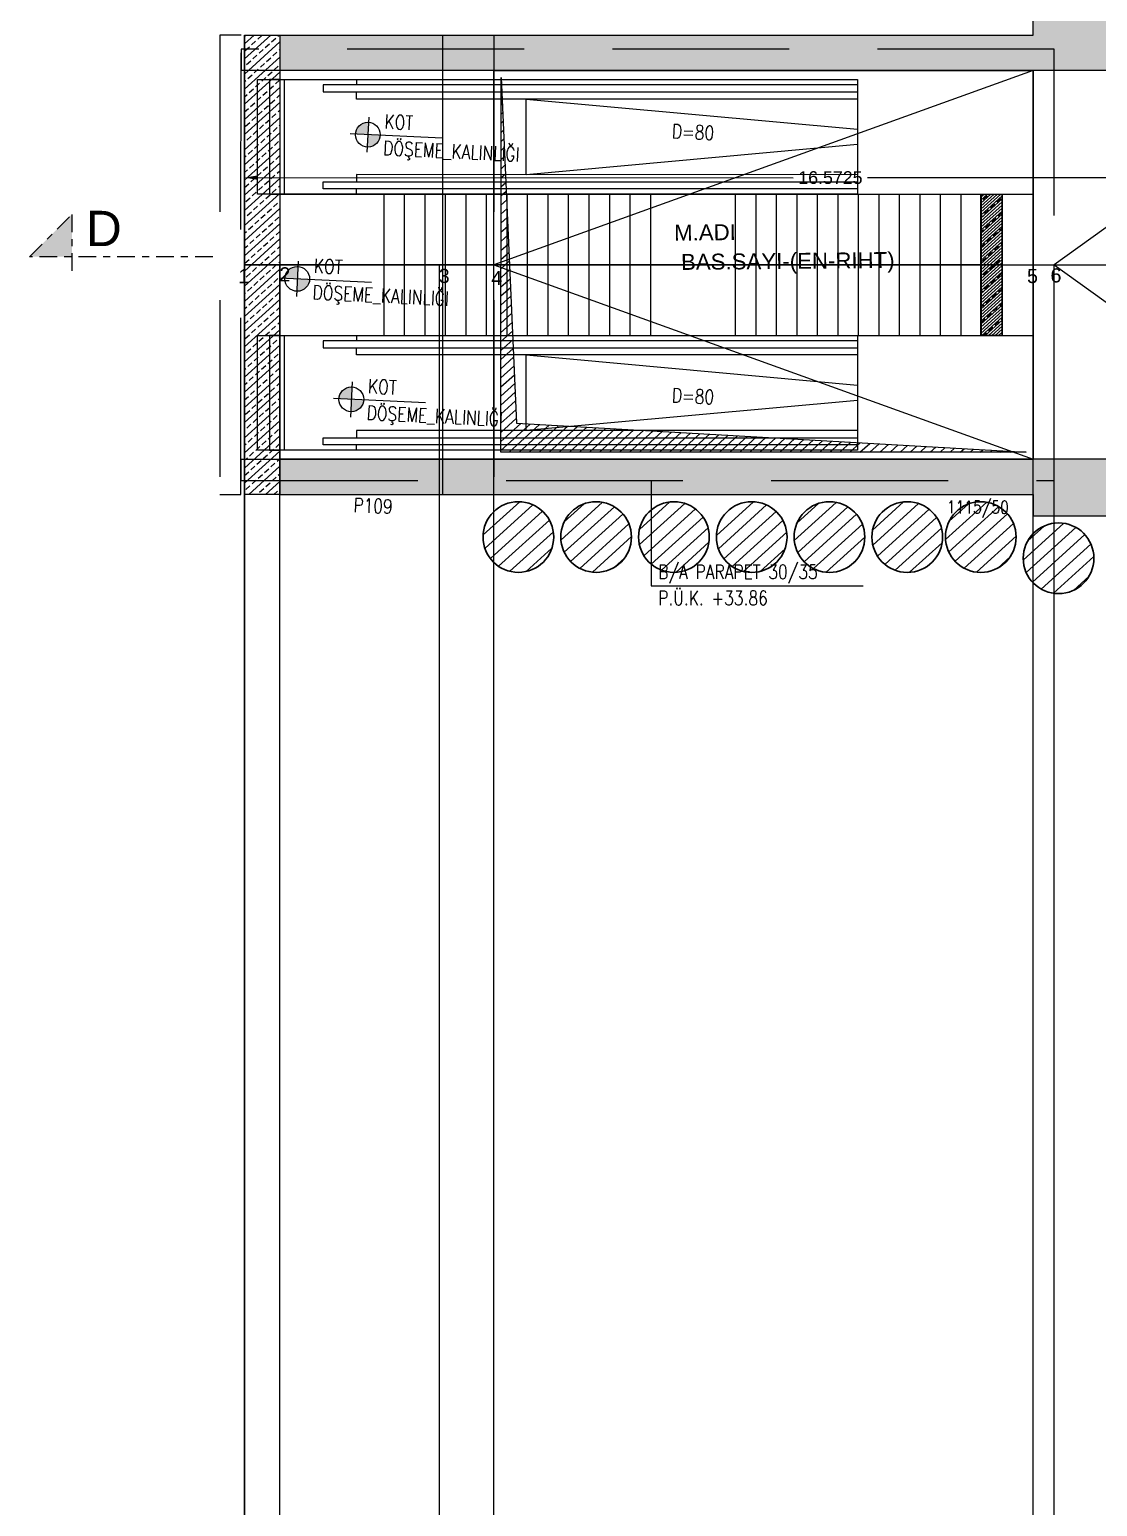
# Model space of a CAD drawing. Header units: millimetres. Extents: x 400392 to 401186, y 4543812 to 4544115.
# Drawn here: x 400717.91 to 400733.02, y 4543838.67 to 4543859.56 of the extents above; entities that cross this region are included whole.
import ezdxf
from ezdxf.enums import TextEntityAlignment as Align

# ---------------------------------------------------------------- set-up
doc = ezdxf.new("R2010")
doc.units = ezdxf.units.MM
doc.linetypes.add('CENTER', pattern=[2, 1.25, -0.25, 0.25, -0.25])
doc.linetypes.add('HIDDEN', pattern=[0.375, 0.25, -0.125])
for name, color, linetype in [('boşluk prota', 2, 'Continuous'), ('boşluk taraması prota', 252, 'Continuous'), ('kesit tarama prota', 252, 'Continuous'), ('kiriş prota', 6, 'Continuous'), ('kolon tarama prota', 252, 'Continuous'), ('lperde prota', 4, 'Continuous'), ('merdiven prota', 2, 'Continuous'), ('not prota', 2, 'Continuous'), ('perde prota', 1, 'Continuous'), ('skesit prota', 7, 'Continuous'), ('st-s_level (kot)', 6, 'Continuous'), ('st-s_levelmark (kot işareti)', 4, 'Continuous'), ('st_s_ölçü', 4, 'Continuous'), ('tkesit prota', 7, 'Continuous'), ('tnot prota', 4, 'Continuous'), ('tperde prota', 6, 'Continuous'), ('ölçü prota', 4, 'Continuous')]:
    doc.layers.add(name, color=color, linetype=linetype)
doc.layers.add('PRT-Geo-Pile_100', color=101, linetype='Continuous', lineweight=30)
doc.layers.add('PRT-Geo-Pile_No.', color=151, linetype='Continuous', lineweight=25)
doc.styles.add('Arial', font='Arial.ttf')
doc.styles.add('OLCU', font='romanstw.shx')
doc.styles.add('prt-kd-kot', font='Arial.ttf')
doc.styles.add('PRT-MI-a_Arial', font='Arial.ttf', dxfattribs={"height": 30})
doc.styles.get("Standard").update_dxf_attribs({"font": 'Arial.ttf'})
doc.styles.add('tkolon', font='romanstw.shx')
doc.styles.add('TNOT', font='romanstw.shx', dxfattribs={"width": 0.8, "height": 250})
pattern_1 = [(42.2243, (399160.65001, 4543778.3486), (-0.106685511, 0.117557493), [])]

# ---------------------------------------------------------------- blocks, each defined once
blk = doc.blocks.new('*U95')
at = {"layer": 'PRT-Geo-Pile_100'}
blk.add_circle((0, 0), 0.5, dxfattribs=at)
at = {"layer": 'PRT-Geo-Pile_No.', "style": 'prt-kd-kot'}
blk.add_attdef('Kazık_No:', text='', height=0.25, rotation=90, dxfattribs=at).set_placement((-0.219, -0.769), align=Align.MIDDLE_LEFT)

msp = doc.modelspace()

# ---------------------------------------------------------------- hatches: boundary and pattern name
at = {"layer": 'kesit tarama prota'}
h = msp.add_hatch(color=256, dxfattribs=at)
h.dxf.hatch_style = 1
h.paths.add_polyline_path([(400718.51321, 4543856.95035), (400717.91319, 4543856.35037), (400718.51319, 4543856.35035)])
at = {"layer": 'kolon tarama prota'}
h = msp.add_hatch(color=256, dxfattribs=at)
h.dxf.hatch_style = 1
h.paths.add_polyline_path([(400741.33419, 4543859.78487), (400732.10691, 4543859.78561), (400732.1054, 4543859.48586), (400721.45385, 4543859.48674), (400721.45383, 4543858.98645), (400741.28572, 4543858.98488)])
h = msp.add_hatch(color=256, dxfattribs=at)
h.dxf.hatch_style = 1
h.paths.add_polyline_path([(400741.01898, 4543853.48509), (400721.45363, 4543853.48585), (400721.45361, 4543852.98585), (400732.10667, 4543852.98544), (400732.10665, 4543852.68544), (400740.98019, 4543852.6851)])
at = {"layer": 'kolon tarama prota', "transparency": 33554687}
h = msp.add_hatch(dxfattribs=at)
h.set_pattern_fill('ANSI31', color=256, scale=0.05, angle=-2.7757)
h.set_pattern_definition(pattern_1)
edge = h.paths.add_edge_path()
edge.add_arc((400724.82652, 4543852.38572), 0.5, -2.7757, 357.2243)
h = msp.add_hatch(dxfattribs=at)
h.set_pattern_fill('ANSI31', color=256, scale=0.05, angle=-2.7757)
h.set_pattern_definition(pattern_1)
edge = h.paths.add_edge_path()
edge.add_arc((400725.92652, 4543852.38567), 0.5, -2.7757, 357.2243)
h = msp.add_hatch(dxfattribs=at)
h.set_pattern_fill('ANSI31', color=256, scale=0.05, angle=-2.7757)
h.set_pattern_definition(pattern_1)
edge = h.paths.add_edge_path()
edge.add_arc((400727.02652, 4543852.38563), 0.5, -2.7757, 357.2243)
h = msp.add_hatch(dxfattribs=at)
h.set_pattern_fill('ANSI31', color=256, scale=0.05, angle=-2.7757)
h.set_pattern_definition(pattern_1)
edge = h.paths.add_edge_path()
edge.add_arc((400728.12652, 4543852.38559), 0.5, -2.7757, 357.2243)
h = msp.add_hatch(dxfattribs=at)
h.set_pattern_fill('ANSI31', color=256, scale=0.05, angle=-2.7757)
h.set_pattern_definition(pattern_1)
edge = h.paths.add_edge_path()
edge.add_arc((400729.22652, 4543852.38555), 0.5, -2.7757, 357.2243)
h = msp.add_hatch(dxfattribs=at)
h.set_pattern_fill('ANSI31', color=256, scale=0.05, angle=-2.7757)
h.set_pattern_definition(pattern_1)
edge = h.paths.add_edge_path()
edge.add_arc((400730.32652, 4543852.3855), 0.5, -2.7757, 357.2243)
h = msp.add_hatch(dxfattribs=at)
h.set_pattern_fill('ANSI31', color=256, scale=0.05, angle=-2.7757)
h.set_pattern_definition(pattern_1)
edge = h.paths.add_edge_path()
edge.add_arc((400731.36658, 4543852.38547), 0.5, -2.7757, 357.2243)
h = msp.add_hatch(dxfattribs=at)
h.set_pattern_fill('ANSI31', color=256, scale=0.05, angle=-2.7757)
h.set_pattern_definition(pattern_1)
edge = h.paths.add_edge_path()
edge.add_arc((400732.46656, 4543852.08542), 0.5, -2.7757, 357.2243)
at = {"layer": 'st-s_levelmark (kot işareti)'}
h = msp.add_hatch(color=256, dxfattribs=at)
h.paths.add_polyline_path([(400722.70632, 4543858.25217, 0.41421356), (400722.52305, 4543858.08585), (400722.69784, 4543858.07738)])
h.paths.add_polyline_path([(400722.87264, 4543858.0689), (400722.69784, 4543858.07738), (400722.68937, 4543857.90258, 0.41421356)])
h = msp.add_hatch(color=256, dxfattribs=at)
h.paths.add_polyline_path([(400721.70749, 4543856.21174, 0.41421356), (400721.52422, 4543856.04542), (400721.69902, 4543856.03694)])
h.paths.add_polyline_path([(400721.87381, 4543856.02847), (400721.69902, 4543856.03694), (400721.69054, 4543855.86215, 0.41421356)])
h = msp.add_hatch(color=256, dxfattribs=at)
h.paths.add_polyline_path([(400722.47243, 4543854.50813, 0.41421356), (400722.28916, 4543854.34181), (400722.46396, 4543854.33333)])
h.paths.add_polyline_path([(400722.63875, 4543854.32486), (400722.46396, 4543854.33333), (400722.45548, 4543854.15854, 0.41421356)])

# ---------------------------------------------------------------- linework, layer by layer
for p, q in [((400720.95385, 4543859.48676), (400720.95385, 4543833.18078)), ((400720.95385, 4543833.18078), (400720.95385, 4543857.86474)), ((400720.95377, 4543857.47961), (400720.95378, 4543857.64941)), ((400721.13377, 4543857.46941), (400728.71428, 4543857.46913)), ((400737.34631, 4543857.46882), (400729.7658, 4543857.4691)), ((400731.66793, 4543856.23632), (400720.95373, 4543856.23631)), ((400720.95373, 4543856.23631), (400741.15803, 4543856.23631)), ((400720.95385, 4543856.23631), (400741.15803, 4543856.23631)), ((400721.45385, 4543833.83078), (400721.45385, 4543856.23631)), ((400723.71133, 4543833.18078), (400723.71133, 4543856.23631)), ((400724.48102, 4543833.83078), (400724.48102, 4543856.23631)), ((400732.10659, 4543834.35657), (400732.10659, 4543856.23631)), ((400732.40659, 4543835.10801), (400732.40659, 4543856.23631))]:
    msp.add_line(p, q)
at = {"color": 253}
for points in [[(400729.62285, 4543858.85604), (400729.62272, 4543857.23604)], [(400729.62256, 4543855.23608), (400729.62243, 4543853.61608)]]:
    msp.add_lwpolyline(points, dxfattribs=at)
msp.add_solid([(400721.13377, 4543857.49941), (400721.13377, 4543857.43941), (400720.95377, 4543857.46941)])
at = {"layer": 'boşluk prota', "ltscale": 0.05}
for p, q in [((400724.58063, 4543853.58573), (400724.58105, 4543858.88633)), ((400724.58105, 4543858.88633), (400724.80074, 4543853.99408)), ((400724.80074, 4543853.99408), (400732.00636, 4543853.58544)), ((400732.00636, 4543853.58544), (400724.58063, 4543853.58573))]:
    msp.add_line(p, q, dxfattribs=at)
at = {"layer": 'boşluk taraması prota', "linetype": 'Continuous', "ltscale": 2}
for p, q in [((400724.58104, 4543858.75414), (400724.58675, 4543858.75932)), ((400724.58105, 4543858.88277), (400724.5812, 4543858.88291)), ((400724.58102, 4543858.49686), (400724.59785, 4543858.51214)), ((400724.58103, 4543858.6255), (400724.5923, 4543858.63573)), ((400724.58101, 4543858.36823), (400724.6034, 4543858.38855)), ((400724.58099, 4543858.11096), (400724.6145, 4543858.14137)), ((400724.581, 4543858.23959), (400724.60895, 4543858.26496)), ((400724.58097, 4543857.85369), (400724.6256, 4543857.8942)), ((400724.58098, 4543857.98232), (400724.62005, 4543858.01779)), ((400724.58096, 4543857.72505), (400724.63115, 4543857.77061)), ((400724.58094, 4543857.46778), (400724.64225, 4543857.52343)), ((400724.58095, 4543857.59642), (400724.6367, 4543857.64702)), ((400724.58092, 4543857.21051), (400724.65335, 4543857.27625)), ((400724.58093, 4543857.33915), (400724.6478, 4543857.39984)), ((400724.5809, 4543856.95324), (400724.66445, 4543857.02907)), ((400724.58091, 4543857.08188), (400724.6589, 4543857.15266)), ((400724.58089, 4543856.82461), (400724.67, 4543856.90548)), ((400724.58086, 4543856.56734), (400724.6811, 4543856.6583)), ((400724.58087, 4543856.69597), (400724.67555, 4543856.78189)), ((400724.58084, 4543856.31007), (400724.6922, 4543856.41113)), ((400724.58085, 4543856.4387), (400724.68665, 4543856.53471)), ((400724.58083, 4543856.18143), (400724.69775, 4543856.28754)), ((400724.58081, 4543855.92416), (400724.70885, 4543856.04036)), ((400724.58082, 4543856.0528), (400724.7033, 4543856.16395)), ((400724.58079, 4543855.66689), (400724.71995, 4543855.79318)), ((400724.5808, 4543855.79553), (400724.7144, 4543855.91677)), ((400724.58078, 4543855.53826), (400724.7255, 4543855.66959)), ((400724.58076, 4543855.28099), (400724.7366, 4543855.42241)), ((400724.58077, 4543855.40962), (400724.73105, 4543855.546)), ((400724.58074, 4543855.02372), (400724.7477, 4543855.17523)), ((400724.58075, 4543855.15235), (400724.74215, 4543855.29882)), ((400724.58073, 4543854.89508), (400724.75325, 4543855.05164)), ((400724.58071, 4543854.63781), (400724.76435, 4543854.80447)), ((400724.58072, 4543854.76644), (400724.7588, 4543854.92805)), ((400724.58069, 4543854.38054), (400724.77545, 4543854.55729)), ((400724.5807, 4543854.50917), (400724.7699, 4543854.68088)), ((400724.58067, 4543854.12327), (400724.78655, 4543854.31011)), ((400724.58068, 4543854.2519), (400724.781, 4543854.4337)), ((400724.58066, 4543853.99463), (400724.7921, 4543854.18652)), ((400724.58063, 4543853.60873), (400724.99322, 4543853.98317)), ((400724.58064, 4543853.73736), (400724.85983, 4543853.99073)), ((400724.58065, 4543853.866), (400724.79765, 4543854.06293)), ((400724.69701, 4543853.58572), (400725.12662, 4543853.9756)), ((400724.83874, 4543853.58572), (400725.26002, 4543853.96804)), ((400724.98047, 4543853.58571), (400725.39342, 4543853.96047)), ((400725.12219, 4543853.5857), (400725.52682, 4543853.95291)), ((400725.26392, 4543853.5857), (400725.66021, 4543853.94534)), ((400725.40565, 4543853.58569), (400725.79361, 4543853.93777)), ((400725.54738, 4543853.58569), (400725.92701, 4543853.93021)), ((400725.68911, 4543853.58568), (400726.06041, 4543853.92264)), ((400725.83083, 4543853.58568), (400726.1938, 4543853.91508)), ((400725.97256, 4543853.58567), (400726.3272, 4543853.90751)), ((400726.11429, 4543853.58567), (400726.4606, 4543853.89995)), ((400726.25602, 4543853.58566), (400726.594, 4543853.89238)), ((400726.39774, 4543853.58566), (400726.72739, 4543853.88482)), ((400726.53947, 4543853.58565), (400726.86079, 4543853.87725)), ((400726.6812, 4543853.58564), (400726.99419, 4543853.86969)), ((400726.82293, 4543853.58564), (400727.12759, 4543853.86212)), ((400726.96466, 4543853.58563), (400727.26098, 4543853.85456)), ((400727.10638, 4543853.58563), (400727.39438, 4543853.84699)), ((400727.24811, 4543853.58562), (400727.52778, 4543853.83943)), ((400727.38984, 4543853.58562), (400727.66118, 4543853.83186)), ((400727.53157, 4543853.58561), (400727.79458, 4543853.8243)), ((400727.67329, 4543853.58561), (400727.92797, 4543853.81673)), ((400727.81502, 4543853.5856), (400728.06137, 4543853.80917)), ((400727.95675, 4543853.5856), (400728.19477, 4543853.8016)), ((400728.09848, 4543853.58559), (400728.32817, 4543853.79404)), ((400728.24021, 4543853.58558), (400728.46156, 4543853.78647)), ((400728.38193, 4543853.58558), (400728.59496, 4543853.77891)), ((400728.52366, 4543853.58557), (400728.72836, 4543853.77134)), ((400728.66539, 4543853.58557), (400728.86176, 4543853.76378)), ((400728.80712, 4543853.58556), (400728.99515, 4543853.75621)), ((400728.94884, 4543853.58556), (400729.12855, 4543853.74865)), ((400729.09057, 4543853.58555), (400729.26195, 4543853.74108)), ((400729.2323, 4543853.58555), (400729.39535, 4543853.73351)), ((400729.37403, 4543853.58554), (400729.52874, 4543853.72595)), ((400729.51575, 4543853.58554), (400729.66214, 4543853.71838)), ((400729.65748, 4543853.58553), (400729.79554, 4543853.71082)), ((400729.79921, 4543853.58553), (400729.92894, 4543853.70325)), ((400729.94094, 4543853.58552), (400730.06233, 4543853.69569)), ((400730.08267, 4543853.58551), (400730.19573, 4543853.68812)), ((400730.22439, 4543853.58551), (400730.32913, 4543853.68056)), ((400730.36612, 4543853.5855), (400730.46253, 4543853.67299)), ((400730.50785, 4543853.5855), (400730.59593, 4543853.66543)), ((400730.64958, 4543853.58549), (400730.72932, 4543853.65786)), ((400730.7913, 4543853.58549), (400730.86272, 4543853.6503)), ((400730.93303, 4543853.58548), (400730.99612, 4543853.64273)), ((400731.07476, 4543853.58548), (400731.12952, 4543853.63517)), ((400731.21649, 4543853.58547), (400731.26291, 4543853.6276)), ((400731.35822, 4543853.58547), (400731.39631, 4543853.62004)), ((400731.49994, 4543853.58546), (400731.52971, 4543853.61247)), ((400731.64167, 4543853.58545), (400731.66311, 4543853.60491)), ((400731.7834, 4543853.58545), (400731.7965, 4543853.59734)), ((400731.92513, 4543853.58544), (400731.9299, 4543853.58978))]:
    msp.add_line(p, q, dxfattribs=at)
at = {"layer": 'kesit tarama prota', "color": 253, "linetype": 'Continuous'}
for p, q in [((400720.95383, 4543859.14966), (400721.32527, 4543859.48674)), ((400720.95383, 4543858.93527), (400721.45385, 4543859.38905)), ((400720.95384, 4543859.36404), (400721.08906, 4543859.48675)), ((400720.95385, 4543859.47123), (400720.97095, 4543859.48676)), ((400721.05242, 4543859.34632), (400721.1112, 4543859.39966)), ((400721.14059, 4543859.42633), (400721.19937, 4543859.47968)), ((400721.24728, 4543859.30878), (400721.30606, 4543859.36212)), ((400721.33545, 4543859.38879), (400721.39423, 4543859.44213)), ((400721.42361, 4543859.4688), (400721.44337, 4543859.48674)), ((400720.95382, 4543858.72089), (400721.45384, 4543859.17467)), ((400720.96426, 4543859.26631), (400721.02304, 4543859.31965)), ((400720.98277, 4543859.06873), (400721.04155, 4543859.12208)), ((400721.07094, 4543859.14875), (400721.12972, 4543859.20209)), ((400721.15911, 4543859.22876), (400721.21789, 4543859.2821)), ((400721.2658, 4543859.1112), (400721.32457, 4543859.16455)), ((400721.35396, 4543859.19122), (400721.41274, 4543859.24456)), ((400721.44213, 4543859.27123), (400721.45384, 4543859.28186)), ((400720.95381, 4543858.50651), (400721.45383, 4543858.96028)), ((400721.00129, 4543858.87116), (400721.06007, 4543858.9245)), ((400721.08946, 4543858.95118), (400721.14824, 4543859.00452)), ((400721.17763, 4543859.03119), (400721.23641, 4543859.08453)), ((400721.28431, 4543858.91363), (400721.34309, 4543858.96698)), ((400721.37248, 4543858.99365), (400721.43126, 4543859.04699)), ((400720.9538, 4543858.29212), (400721.45382, 4543858.7459)), ((400720.95382, 4543858.82808), (400720.9719, 4543858.84449)), ((400721.01981, 4543858.67359), (400721.07859, 4543858.72693)), ((400721.10798, 4543858.7536), (400721.16676, 4543858.80695)), ((400721.19615, 4543858.83362), (400721.25492, 4543858.88696)), ((400721.30283, 4543858.71606), (400721.36161, 4543858.7694)), ((400721.391, 4543858.79608), (400721.44978, 4543858.84942)), ((400720.9538, 4543858.07774), (400721.45381, 4543858.53152)), ((400720.95381, 4543858.6137), (400720.99042, 4543858.64692)), ((400721.03833, 4543858.47602), (400721.09711, 4543858.52936)), ((400721.12649, 4543858.55603), (400721.18527, 4543858.60938)), ((400721.21466, 4543858.63605), (400721.27344, 4543858.68939)), ((400721.23318, 4543858.43848), (400721.29196, 4543858.49182)), ((400721.32135, 4543858.51849), (400721.38013, 4543858.57183)), ((400721.40952, 4543858.5985), (400721.45382, 4543858.63871)), ((400720.95379, 4543857.86336), (400721.45381, 4543858.31713)), ((400720.95381, 4543858.39932), (400721.00894, 4543858.44935)), ((400721.05684, 4543858.27845), (400721.11562, 4543858.33179)), ((400721.14501, 4543858.35846), (400721.20379, 4543858.4118)), ((400721.2517, 4543858.2409), (400721.31048, 4543858.29425)), ((400721.33987, 4543858.32092), (400721.39864, 4543858.37426)), ((400721.42803, 4543858.40093), (400721.45381, 4543858.42433)), ((400720.95378, 4543857.64897), (400721.4538, 4543858.10275)), ((400720.96868, 4543858.19843), (400721.02745, 4543858.25178)), ((400721.07536, 4543858.08088), (400721.13414, 4543858.13422)), ((400721.16353, 4543858.16089), (400721.22231, 4543858.21423)), ((400721.27021, 4543858.04333), (400721.32899, 4543858.09667)), ((400721.35838, 4543858.12335), (400721.41716, 4543858.17669)), ((400721.44655, 4543858.20336), (400721.4538, 4543858.20994)), ((400720.95377, 4543857.43459), (400721.45379, 4543857.88837)), ((400720.95379, 4543857.97055), (400720.9578, 4543857.97419)), ((400720.98719, 4543858.00086), (400721.04597, 4543858.0542)), ((400721.09388, 4543857.8833), (400721.15266, 4543857.93665)), ((400721.18205, 4543857.96332), (400721.24083, 4543858.01666)), ((400721.28873, 4543857.84576), (400721.34751, 4543857.8991)), ((400721.3769, 4543857.92577), (400721.43568, 4543857.97912)), ((400720.95376, 4543857.22021), (400721.45378, 4543857.67398)), ((400720.95378, 4543857.75617), (400720.97632, 4543857.77662)), ((400721.00571, 4543857.80329), (400721.06449, 4543857.85663)), ((400721.02423, 4543857.60572), (400721.08301, 4543857.65906)), ((400721.1124, 4543857.68573), (400721.17117, 4543857.73907)), ((400721.20056, 4543857.76575), (400721.25934, 4543857.81909)), ((400721.30725, 4543857.64819), (400721.36603, 4543857.70153)), ((400721.39542, 4543857.7282), (400721.45379, 4543857.78117)), ((400720.95376, 4543857.00582), (400721.45378, 4543857.4596)), ((400720.95378, 4543857.54178), (400720.99484, 4543857.57905)), ((400721.04275, 4543857.40815), (400721.10152, 4543857.46149)), ((400721.13091, 4543857.48816), (400721.18969, 4543857.5415)), ((400721.21908, 4543857.56817), (400721.27786, 4543857.62152)), ((400721.32577, 4543857.45062), (400721.38455, 4543857.50396)), ((400721.41393, 4543857.53063), (400721.45378, 4543857.56679)), ((400720.95375, 4543856.79144), (400721.45377, 4543857.24522)), ((400720.95458, 4543857.32813), (400721.01336, 4543857.38148)), ((400721.06126, 4543857.21057), (400721.12004, 4543857.26392)), ((400721.14943, 4543857.29059), (400721.20821, 4543857.34393)), ((400721.2376, 4543857.3706), (400721.29638, 4543857.42395)), ((400721.34428, 4543857.25305), (400721.40306, 4543857.30639)), ((400721.43245, 4543857.33306), (400721.45377, 4543857.35241)), ((400731.36796, 4543857.02434), (400731.60153, 4543857.2363)), ((400720.95374, 4543856.57706), (400721.45376, 4543857.03083)), ((400720.97309, 4543857.13056), (400721.03187, 4543857.1839)), ((400721.07978, 4543857.013), (400721.13856, 4543857.06635)), ((400721.16795, 4543857.09302), (400721.22673, 4543857.14636)), ((400721.25612, 4543857.17303), (400721.31489, 4543857.22637)), ((400721.27463, 4543856.97546), (400721.33341, 4543857.0288)), ((400721.3628, 4543857.05547), (400721.42158, 4543857.10882)), ((400721.45097, 4543857.13549), (400721.45376, 4543857.13802)), ((400731.36796, 4543856.80995), (400731.66797, 4543857.08222)), ((400731.36797, 4543857.13153), (400731.3688, 4543857.13228)), ((400731.39818, 4543857.15895), (400731.45696, 4543857.21229)), ((400731.50487, 4543857.04139), (400731.56365, 4543857.09473)), ((400731.59304, 4543857.12141), (400731.65182, 4543857.17475)), ((400720.95373, 4543856.36267), (400721.45375, 4543856.81645)), ((400720.95375, 4543856.89863), (400720.96222, 4543856.90632)), ((400720.99161, 4543856.93299), (400721.05039, 4543856.98633)), ((400721.0983, 4543856.81543), (400721.15708, 4543856.86877)), ((400721.18647, 4543856.89545), (400721.24524, 4543856.94879)), ((400721.29315, 4543856.77789), (400721.35193, 4543856.83123)), ((400721.38132, 4543856.8579), (400721.4401, 4543856.91125)), ((400731.36795, 4543856.59557), (400731.66796, 4543856.86783)), ((400731.36796, 4543856.91714), (400731.38731, 4543856.93471)), ((400731.4167, 4543856.96138), (400731.47548, 4543857.01472)), ((400731.43522, 4543856.76381), (400731.494, 4543856.81715)), ((400731.52339, 4543856.84382), (400731.58217, 4543856.89716)), ((400731.61156, 4543856.92383), (400731.66796, 4543856.97502)), ((400720.95374, 4543856.68425), (400720.98074, 4543856.70875)), ((400721.01013, 4543856.73542), (400721.06891, 4543856.78876)), ((400721.11681, 4543856.61786), (400721.17559, 4543856.6712)), ((400721.20498, 4543856.69787), (400721.26376, 4543856.75122)), ((400721.31167, 4543856.58032), (400721.37045, 4543856.63366)), ((400721.39984, 4543856.66033), (400721.45375, 4543856.70926)), ((400731.36794, 4543856.38118), (400731.66795, 4543856.65345)), ((400731.36795, 4543856.70276), (400731.40583, 4543856.73714)), ((400731.45374, 4543856.56623), (400731.51252, 4543856.61958)), ((400731.5419, 4543856.64625), (400731.60068, 4543856.69959)), ((400731.63007, 4543856.72626), (400731.66795, 4543856.76064)), ((400720.95373, 4543856.14829), (400721.45374, 4543856.60206)), ((400720.95374, 4543856.46986), (400720.99926, 4543856.51117)), ((400721.02865, 4543856.53785), (400721.08743, 4543856.59119)), ((400721.13533, 4543856.42029), (400721.19411, 4543856.47363)), ((400721.2235, 4543856.5003), (400721.28228, 4543856.55365)), ((400721.33019, 4543856.38274), (400721.38896, 4543856.43609)), ((400721.41835, 4543856.46276), (400721.45374, 4543856.49487)), ((400731.36793, 4543856.1668), (400731.66794, 4543856.43906)), ((400731.36794, 4543856.48838), (400731.42435, 4543856.53956)), ((400731.47225, 4543856.36866), (400731.53103, 4543856.42201)), ((400731.56042, 4543856.44868), (400731.6192, 4543856.50202)), ((400731.64859, 4543856.52869), (400731.66795, 4543856.54626)), ((400720.95372, 4543855.93391), (400721.45374, 4543856.38768)), ((400720.959, 4543856.26026), (400721.01777, 4543856.3136)), ((400721.04716, 4543856.34027), (400721.10594, 4543856.39362)), ((400721.06568, 4543856.1427), (400721.12446, 4543856.19605)), ((400721.15385, 4543856.22272), (400721.21263, 4543856.27606)), ((400721.24202, 4543856.30273), (400721.3008, 4543856.35607)), ((400721.3487, 4543856.18517), (400721.40748, 4543856.23852)), ((400721.43687, 4543856.26519), (400721.45373, 4543856.28049)), ((400731.36792, 4543855.95242), (400731.66793, 4543856.22468)), ((400731.38409, 4543856.28865), (400731.44286, 4543856.34199)), ((400731.49077, 4543856.17109), (400731.54955, 4543856.22443)), ((400731.57894, 4543856.25111), (400731.63772, 4543856.30445)), ((400731.66711, 4543856.33112), (400731.66794, 4543856.33187)), ((400720.95371, 4543855.71952), (400721.45373, 4543856.1733)), ((400720.97751, 4543856.06269), (400721.03629, 4543856.11603)), ((400721.0842, 4543855.94513), (400721.14298, 4543855.99847)), ((400721.17237, 4543856.02515), (400721.23115, 4543856.07849)), ((400721.26053, 4543856.10516), (400721.31931, 4543856.1585)), ((400721.36722, 4543855.9876), (400721.426, 4543856.04094)), ((400731.36791, 4543855.73803), (400731.66793, 4543856.0103)), ((400731.36793, 4543856.05961), (400731.37321, 4543856.06441)), ((400731.4026, 4543856.09108), (400731.46138, 4543856.14442)), ((400731.50929, 4543855.97352), (400731.56807, 4543856.02686)), ((400731.59746, 4543856.05353), (400731.65624, 4543856.10688)), ((400720.9537, 4543855.50514), (400721.45372, 4543855.95891)), ((400720.95371, 4543855.82671), (400720.96664, 4543855.83845)), ((400720.99603, 4543855.86512), (400721.05481, 4543855.91846)), ((400721.10272, 4543855.74756), (400721.16149, 4543855.8009)), ((400721.19088, 4543855.82757), (400721.24966, 4543855.88092)), ((400721.27905, 4543855.90759), (400721.33783, 4543855.96093)), ((400721.38574, 4543855.79003), (400721.44452, 4543855.84337)), ((400731.36791, 4543855.52365), (400731.66792, 4543855.79591)), ((400731.36792, 4543855.84522), (400731.39173, 4543855.86683)), ((400731.42112, 4543855.89351), (400731.4799, 4543855.94685)), ((400731.52781, 4543855.77595), (400731.58659, 4543855.82929)), ((400731.61597, 4543855.85596), (400731.66792, 4543855.9031)), ((400720.95369, 4543855.29076), (400721.45371, 4543855.74453)), ((400720.95371, 4543855.61233), (400720.98516, 4543855.64087)), ((400721.01455, 4543855.66755), (400721.07333, 4543855.72089)), ((400721.12123, 4543855.54999), (400721.18001, 4543855.60333)), ((400721.2094, 4543855.63), (400721.26818, 4543855.68334)), ((400721.29757, 4543855.71002), (400721.35635, 4543855.76336)), ((400721.31609, 4543855.51244), (400721.37487, 4543855.56579)), ((400721.40426, 4543855.59246), (400721.45371, 4543855.63734)), ((400731.3679, 4543855.30926), (400731.66791, 4543855.58153)), ((400731.36791, 4543855.63084), (400731.41025, 4543855.66926)), ((400731.43964, 4543855.69593), (400731.49842, 4543855.74928)), ((400731.54632, 4543855.57838), (400731.6051, 4543855.63172)), ((400731.63449, 4543855.65839), (400731.66791, 4543855.68872)), ((400720.95369, 4543855.07637), (400721.45371, 4543855.53015)), ((400720.9537, 4543855.39795), (400721.00368, 4543855.4433)), ((400721.03307, 4543855.46997), (400721.09184, 4543855.52332)), ((400721.13975, 4543855.35242), (400721.19853, 4543855.40576)), ((400721.22792, 4543855.43243), (400721.2867, 4543855.48577)), ((400721.3346, 4543855.31487), (400721.39338, 4543855.36822)), ((400721.42277, 4543855.39489), (400721.4537, 4543855.42296)), ((400731.36999, 4543855.41835), (400731.42877, 4543855.47169)), ((400731.45816, 4543855.49836), (400731.51693, 4543855.55171)), ((400731.47667, 4543855.30079), (400731.53545, 4543855.35413)), ((400731.52377, 4543855.23634), (400731.6679, 4543855.36714)), ((400731.56484, 4543855.38081), (400731.62362, 4543855.43415)), ((400731.65301, 4543855.46082), (400731.6679, 4543855.47434)), ((400720.95368, 4543854.86199), (400721.4537, 4543855.31576)), ((400720.96341, 4543855.19239), (400721.02219, 4543855.24573)), ((400721.05158, 4543855.2724), (400721.11036, 4543855.32574)), ((400721.15827, 4543855.15484), (400721.21705, 4543855.20819)), ((400721.24644, 4543855.23486), (400721.30522, 4543855.2882)), ((400721.35312, 4543855.1173), (400721.4119, 4543855.17064)), ((400721.44129, 4543855.19732), (400721.45369, 4543855.20857)), ((400731.40566, 4543855.23635), (400731.44728, 4543855.27412)), ((400731.64187, 4543855.23634), (400731.64214, 4543855.23658)), ((400720.95367, 4543854.6476), (400721.45369, 4543855.10138)), ((400720.98193, 4543854.99482), (400721.04071, 4543855.04816)), ((400721.0701, 4543855.07483), (400721.12888, 4543855.12817)), ((400721.17679, 4543854.95727), (400721.23556, 4543855.01062)), ((400721.26495, 4543855.03729), (400721.32373, 4543855.09063)), ((400721.37164, 4543854.91973), (400721.43042, 4543854.97307)), ((400720.95366, 4543854.43322), (400721.45368, 4543854.887)), ((400720.95368, 4543854.7548), (400720.97106, 4543854.77057)), ((400721.00045, 4543854.79724), (400721.05923, 4543854.85059)), ((400721.08862, 4543854.87726), (400721.1474, 4543854.9306)), ((400721.10713, 4543854.67969), (400721.16591, 4543854.73303)), ((400721.1953, 4543854.7597), (400721.25408, 4543854.81304)), ((400721.28347, 4543854.83972), (400721.34225, 4543854.89306)), ((400721.39016, 4543854.72216), (400721.44894, 4543854.7755)), ((400720.95366, 4543854.21884), (400721.45367, 4543854.67261)), ((400720.95367, 4543854.54041), (400720.98958, 4543854.573)), ((400721.01897, 4543854.59967), (400721.07775, 4543854.65302)), ((400721.12565, 4543854.48212), (400721.18443, 4543854.53546)), ((400721.21382, 4543854.56213), (400721.2726, 4543854.61547)), ((400721.30199, 4543854.64214), (400721.36077, 4543854.69549)), ((400721.40867, 4543854.52459), (400721.45367, 4543854.56542)), ((400720.95365, 4543854.00445), (400721.45367, 4543854.45823)), ((400720.95366, 4543854.32603), (400721.00809, 4543854.37543)), ((400721.03748, 4543854.4021), (400721.09626, 4543854.45544)), ((400721.14417, 4543854.28454), (400721.20295, 4543854.33789)), ((400721.23234, 4543854.36456), (400721.29112, 4543854.4179)), ((400721.32051, 4543854.44457), (400721.37928, 4543854.49791)), ((400721.42719, 4543854.32701), (400721.45366, 4543854.35104)), ((400720.95364, 4543853.79007), (400721.45366, 4543854.24385)), ((400720.96783, 4543854.12452), (400721.02661, 4543854.17786)), ((400721.056, 4543854.20453), (400721.11478, 4543854.25787)), ((400721.16269, 4543854.08697), (400721.22147, 4543854.14031)), ((400721.25086, 4543854.16699), (400721.30963, 4543854.22033)), ((400721.33902, 4543854.247), (400721.3978, 4543854.30034)), ((400721.35754, 4543854.04943), (400721.41632, 4543854.10277)), ((400721.44571, 4543854.12944), (400721.45365, 4543854.13665)), ((400720.95363, 4543853.57569), (400721.45365, 4543854.02946)), ((400720.95364, 4543853.89726), (400720.95696, 4543853.90027)), ((400720.98635, 4543853.92694), (400721.04513, 4543853.98029)), ((400721.07452, 4543854.00696), (400721.1333, 4543854.0603)), ((400721.1812, 4543853.8894), (400721.23998, 4543853.94274)), ((400721.26937, 4543853.96941), (400721.32815, 4543854.02276)), ((400721.37606, 4543853.85186), (400721.43484, 4543853.9052)), ((400720.95363, 4543853.3613), (400721.45364, 4543853.81508)), ((400720.95364, 4543853.68288), (400720.97548, 4543853.7027)), ((400721.00487, 4543853.72937), (400721.06365, 4543853.78272)), ((400721.09304, 4543853.80939), (400721.15182, 4543853.86273)), ((400721.19972, 4543853.69183), (400721.2585, 4543853.74517)), ((400721.28789, 4543853.77184), (400721.34667, 4543853.82519)), ((400721.39458, 4543853.65429), (400721.45335, 4543853.70763)), ((400720.95362, 4543853.14692), (400721.45363, 4543853.60069)), ((400720.95363, 4543853.4685), (400720.994, 4543853.50513)), ((400721.02339, 4543853.5318), (400721.08216, 4543853.58514)), ((400721.11155, 4543853.61181), (400721.17033, 4543853.66516)), ((400721.21824, 4543853.49426), (400721.27702, 4543853.5476)), ((400721.30641, 4543853.57427), (400721.36519, 4543853.62761)), ((400721.41309, 4543853.45671), (400721.45363, 4543853.4935)), ((400720.95373, 4543853.25421), (400721.01251, 4543853.30756)), ((400721.01237, 4543852.98586), (400721.45363, 4543853.38631)), ((400721.0419, 4543853.33423), (400721.10068, 4543853.38757)), ((400721.13007, 4543853.41424), (400721.18885, 4543853.46759)), ((400721.14859, 4543853.21667), (400721.20737, 4543853.27001)), ((400721.23676, 4543853.29669), (400721.29554, 4543853.35003)), ((400721.32492, 4543853.3767), (400721.3837, 4543853.43004)), ((400721.43161, 4543853.25914), (400721.45362, 4543853.27912)), ((400720.97225, 4543853.05664), (400721.03103, 4543853.10999)), ((400721.06042, 4543853.13666), (400721.1192, 4543853.19)), ((400721.16711, 4543853.0191), (400721.22588, 4543853.07244)), ((400721.24858, 4543852.98585), (400721.45362, 4543853.17193)), ((400721.25527, 4543853.09911), (400721.31405, 4543853.15246)), ((400721.34344, 4543853.17913), (400721.40222, 4543853.23247)), ((400721.45013, 4543853.06157), (400721.45362, 4543853.06474)), ((400721.13048, 4543852.98586), (400721.13772, 4543852.99243)), ((400721.36669, 4543852.98585), (400721.42074, 4543853.0349))]:
    msp.add_line(p, q, dxfattribs=at)
at = {"layer": 'kiriş prota', "linetype": 'HIDDEN', "ltscale": 10}
for p, q in [((400720.60385, 4543859.48651), (400720.60361, 4543852.98588)), ((400720.90385, 4543859.4865), (400720.60385, 4543859.48651)), ((400720.90361, 4543852.98587), (400720.90385, 4543859.4865)), ((400724.48085, 4543859.48649), (400724.4806, 4543852.98573)), ((400720.90384, 4543859.28647), (400720.90383, 4543858.98647)), ((400732.40658, 4543859.28603), (400720.90384, 4543859.28647)), ((400732.40635, 4543853.18542), (400732.40658, 4543859.28603)), ((400720.90363, 4543853.48587), (400720.90362, 4543853.18587)), ((400720.90362, 4543853.18587), (400732.40635, 4543853.18542)), ((400720.60361, 4543852.98588), (400720.90361, 4543852.98587))]:
    msp.add_line(p, q, dxfattribs=at)
at = {"layer": 'kiriş prota'}
for p, q in [((400723.75198, 4543859.48652), (400723.75173, 4543852.98576)), ((400732.10657, 4543858.98604), (400720.90383, 4543858.98647)), ((400724.48062, 4543853.48573), (400724.48106, 4543858.98621)), ((400724.48083, 4543858.98634), (400732.10657, 4543858.98604)), ((400732.10636, 4543853.48544), (400732.10657, 4543858.98604)), ((400732.10657, 4543858.98604), (400732.10636, 4543853.48544)), ((400721.45376, 4543857.23669), (400732.1065, 4543857.23628)), ((400721.45369, 4543855.23673), (400732.10643, 4543855.23632)), ((400720.90363, 4543853.48587), (400732.10636, 4543853.48544)), ((400732.10636, 4543853.48544), (400724.48062, 4543853.48573))]:
    msp.add_line(p, q, dxfattribs=at)
at = {"layer": 'kolon tarama prota', "linetype": 'Continuous'}
for p, q in [((400731.36796, 4543857.02434), (400731.60153, 4543857.2363)), ((400731.36796, 4543856.98146), (400731.64877, 4543857.2363)), ((400731.36797, 4543857.19584), (400731.41256, 4543857.23631)), ((400731.36797, 4543857.15297), (400731.4598, 4543857.23631)), ((400731.36797, 4543857.11009), (400731.50704, 4543857.2363)), ((400731.36797, 4543857.06721), (400731.55429, 4543857.2363)), ((400731.36795, 4543856.76707), (400731.66796, 4543857.03934)), ((400731.36796, 4543856.93858), (400731.66797, 4543857.21085)), ((400731.36796, 4543856.89571), (400731.66797, 4543857.16797)), ((400731.36796, 4543856.85283), (400731.66797, 4543857.12509)), ((400731.36796, 4543856.80995), (400731.66797, 4543857.08222)), ((400731.36795, 4543856.7242), (400731.66796, 4543856.99646)), ((400731.36795, 4543856.68132), (400731.66796, 4543856.95359)), ((400731.36795, 4543856.63844), (400731.66796, 4543856.91071)), ((400731.36795, 4543856.59557), (400731.66796, 4543856.86783)), ((400731.36795, 4543856.55269), (400731.66796, 4543856.82496)), ((400731.36794, 4543856.50981), (400731.66795, 4543856.78208)), ((400731.36794, 4543856.46694), (400731.66795, 4543856.7392)), ((400731.36794, 4543856.42406), (400731.66795, 4543856.69633)), ((400731.36794, 4543856.38118), (400731.66795, 4543856.65345)), ((400731.36794, 4543856.33831), (400731.66795, 4543856.61057)), ((400731.36793, 4543856.25255), (400731.66794, 4543856.52482)), ((400731.36793, 4543856.20968), (400731.66794, 4543856.48194)), ((400731.36793, 4543856.1668), (400731.66794, 4543856.43906)), ((400731.36794, 4543856.29543), (400731.66795, 4543856.5677)), ((400731.36792, 4543855.99529), (400731.66794, 4543856.26756)), ((400731.36792, 4543855.95242), (400731.66793, 4543856.22468)), ((400731.36793, 4543856.12392), (400731.66794, 4543856.39619)), ((400731.36793, 4543856.08105), (400731.66794, 4543856.35331)), ((400731.36793, 4543856.03817), (400731.66794, 4543856.31043)), ((400731.36791, 4543855.73803), (400731.66793, 4543856.0103)), ((400731.36792, 4543855.90954), (400731.66793, 4543856.1818)), ((400731.36792, 4543855.86666), (400731.66793, 4543856.13893)), ((400731.36792, 4543855.82379), (400731.66793, 4543856.09605)), ((400731.36792, 4543855.78091), (400731.66793, 4543856.05317)), ((400731.36791, 4543855.69516), (400731.66792, 4543855.96742)), ((400731.36791, 4543855.65228), (400731.66792, 4543855.92454)), ((400731.36791, 4543855.6094), (400731.66792, 4543855.88167)), ((400731.36791, 4543855.56652), (400731.66792, 4543855.83879)), ((400731.36791, 4543855.52365), (400731.66792, 4543855.79591)), ((400731.3679, 4543855.48077), (400731.66792, 4543855.75304)), ((400731.3679, 4543855.43789), (400731.66791, 4543855.71016)), ((400731.3679, 4543855.39502), (400731.66791, 4543855.66728)), ((400731.3679, 4543855.35214), (400731.66791, 4543855.62441)), ((400731.3679, 4543855.30926), (400731.66791, 4543855.58153)), ((400731.3679, 4543855.26639), (400731.66791, 4543855.53865)), ((400731.38204, 4543855.23635), (400731.66791, 4543855.49578)), ((400731.42928, 4543855.23635), (400731.6679, 4543855.4529)), ((400731.47653, 4543855.23634), (400731.6679, 4543855.41002)), ((400731.52377, 4543855.23634), (400731.6679, 4543855.36714)), ((400731.57101, 4543855.23634), (400731.6679, 4543855.32427)), ((400731.61825, 4543855.23634), (400731.6679, 4543855.28139)), ((400731.6655, 4543855.23634), (400731.6679, 4543855.23851))]:
    msp.add_line(p, q, dxfattribs=at)
at = {"layer": 'merdiven prota', "color": 4}
for p, q in [((400737.33786, 4543859.78522), (400732.40646, 4543856.23573)), ((400732.40646, 4543856.23573), (400737.33759, 4543852.68524))]:
    msp.add_line(p, q, dxfattribs=at)
at = {"layer": 'merdiven prota', "linetype": 'HIDDEN', "ltscale": 10}
for p, q in [((400721.30886, 4543858.8567), (400721.30873, 4543857.2367)), ((400721.45383, 4543858.85669), (400721.30886, 4543858.8567)), ((400721.30873, 4543857.2367), (400721.45376, 4543857.2367)), ((400722.92781, 4543855.23661), (400722.92789, 4543857.23657)), ((400723.21781, 4543855.23659), (400723.21789, 4543857.23655)), ((400723.50781, 4543855.23658), (400723.50789, 4543857.23654)), ((400723.79781, 4543855.23657), (400723.79789, 4543857.23653)), ((400724.08781, 4543855.23656), (400724.08789, 4543857.23652)), ((400724.37781, 4543855.23654), (400724.37789, 4543857.23651)), ((400724.66781, 4543855.23653), (400724.66789, 4543857.23649)), ((400724.95781, 4543855.23652), (400724.95789, 4543857.23648)), ((400725.24781, 4543855.23651), (400725.24789, 4543857.23647)), ((400725.53781, 4543855.2365), (400725.53789, 4543857.23646)), ((400725.82781, 4543855.23649), (400725.82789, 4543857.23645)), ((400726.11781, 4543855.23648), (400726.11789, 4543857.23644)), ((400726.40781, 4543855.23647), (400726.40789, 4543857.23643)), ((400726.69781, 4543855.23631), (400726.69789, 4543857.23627)), ((400727.89781, 4543855.23622), (400727.89789, 4543857.23618)), ((400728.18781, 4543855.2364), (400728.18789, 4543857.23636)), ((400728.47781, 4543855.23639), (400728.47789, 4543857.23635)), ((400728.76781, 4543855.23638), (400728.76789, 4543857.23634)), ((400729.05781, 4543855.23636), (400729.05789, 4543857.23633)), ((400729.34781, 4543855.23635), (400729.34789, 4543857.23631)), ((400729.63781, 4543855.23634), (400729.63789, 4543857.2363)), ((400729.92781, 4543855.23619), (400729.92789, 4543857.23615)), ((400730.21781, 4543855.23632), (400730.21789, 4543857.23628)), ((400730.50781, 4543855.23631), (400730.50789, 4543857.23627)), ((400730.79781, 4543855.2363), (400730.79789, 4543857.23626)), ((400731.08781, 4543855.23629), (400731.08789, 4543857.23625)), ((400731.37781, 4543855.23628), (400731.37789, 4543857.23624)), ((400731.66781, 4543855.23626), (400731.66789, 4543857.23623)), ((400721.30857, 4543855.23674), (400721.30844, 4543853.61674)), ((400721.45369, 4543855.23673), (400721.30857, 4543855.23674)), ((400721.30844, 4543853.61674), (400721.45362, 4543853.61673))]:
    msp.add_line(p, q, dxfattribs=at)
at = {"layer": 'not prota', "ltscale": 0.1}
for p, q in [((400726.70478, 4543853.18564), (400726.70472, 4543851.69415)), ((400726.70472, 4543851.69415), (400729.70472, 4543851.69403))]:
    msp.add_line(p, q, dxfattribs=at)
at = {"layer": 'perde prota'}
for p, q in [((400732.1054, 4543859.48586), (400732.10691, 4543859.78561)), ((400721.45385, 4543859.48674), (400732.1054, 4543859.48586)), ((400741.28572, 4543858.98488), (400721.45383, 4543858.98645)), ((400741.01898, 4543853.48509), (400721.45362, 4543853.48585)), ((400721.45361, 4543852.98585), (400732.10667, 4543852.98544)), ((400732.10667, 4543852.98544), (400732.10665, 4543852.68544)), ((400732.10665, 4543852.68544), (400740.97051, 4543852.6851))]:
    msp.add_line(p, q, dxfattribs=at)
at = {"layer": 'perde prota', "color": 5}
for p, q in [((400720.95361, 4543852.98587), (400720.95385, 4543859.48676)), ((400720.95385, 4543859.48676), (400721.45385, 4543859.48674)), ((400721.45385, 4543859.48674), (400721.45361, 4543852.98585)), ((400731.3679, 4543855.23635), (400731.36797, 4543857.23631)), ((400731.36797, 4543857.23631), (400731.66797, 4543857.2363)), ((400731.66797, 4543857.2363), (400731.6679, 4543855.23634)), ((400731.6679, 4543855.23634), (400731.3679, 4543855.23635)), ((400721.45361, 4543852.98585), (400720.95361, 4543852.98587))]:
    msp.add_line(p, q, dxfattribs=at)
at = {"layer": 'skesit prota', "linetype": 'CENTER', "ltscale": 0.2}
for p, q in [((400717.91319, 4543856.35037), (400718.51321, 4543856.95035)), ((400718.51321, 4543856.95035), (400718.51318, 4543856.05035)), ((400720.50373, 4543856.35027), (400717.91319, 4543856.35037))]:
    msp.add_line(p, q, dxfattribs=at)
at = {"layer": 'st-s_levelmark (kot işareti)'}
for p, q in [((400722.70995, 4543858.32708), (400722.68573, 4543857.82767)), ((400723.74661, 4543858.02653), (400722.44813, 4543858.08948)), ((400721.71112, 4543856.28665), (400721.68691, 4543855.78724)), ((400722.74779, 4543855.9861), (400721.44931, 4543856.04905)), ((400722.47606, 4543854.58304), (400722.45185, 4543854.08363)), ((400723.51273, 4543854.28249), (400722.21425, 4543854.34544))]:
    msp.add_line(p, q, dxfattribs=at)
for centre in [(400722.69784, 4543858.07738), (400721.69902, 4543856.03694), (400722.46396, 4543854.33333)]:
    msp.add_circle(centre, 0.175, dxfattribs=at)
at = {"layer": 'st_s_ölçü', "color": 252, "ltscale": 0.1}
for p, q in [((400721.51873, 4543857.23669), (400721.51886, 4543858.85669)), ((400721.51844, 4543853.61672), (400721.51857, 4543855.23672))]:
    msp.add_line(p, q, dxfattribs=at)
for points in [[(400729.62272, 4543857.23604), (400721.13873, 4543857.23672), (400721.13886, 4543858.85672), (400729.62285, 4543858.85604)], [(400729.62285, 4543858.78104), (400722.06585, 4543858.78164), (400722.06585, 4543858.68414), (400729.62284, 4543858.68354)], [(400722.53586, 4543858.8566), (400722.53585, 4543858.7816)], [(400729.62283, 4543858.58104), (400722.53584, 4543858.5816), (400722.53585, 4543858.6841)], [(400729.62278, 4543857.93604), (400724.93775, 4543857.51141), (400724.93784, 4543858.58141), (400729.6228, 4543858.15604)], [(400729.62274, 4543857.51104), (400722.53575, 4543857.5116), (400722.53574, 4543857.4091)], [(400729.62273, 4543857.31104), (400722.06574, 4543857.31164), (400722.06574, 4543857.40914), (400729.62274, 4543857.40854)], [(400722.53573, 4543857.2366), (400722.53574, 4543857.3116)], [(400729.62243, 4543853.61608), (400721.13844, 4543853.61675), (400721.13857, 4543855.23675), (400729.62256, 4543855.23608)], [(400729.62256, 4543855.16108), (400722.06556, 4543855.16168), (400722.06556, 4543855.06418), (400729.62255, 4543855.06358)], [(400722.53557, 4543855.23664), (400722.53556, 4543855.16164)], [(400729.62254, 4543854.96108), (400722.53555, 4543854.96164), (400722.53556, 4543855.06414)], [(400729.62249, 4543854.31608), (400724.93746, 4543853.89145), (400724.93755, 4543854.96145), (400729.62251, 4543854.53608)], [(400729.62246, 4543853.89108), (400722.53546, 4543853.89164), (400722.53546, 4543853.78914)], [(400729.62244, 4543853.69108), (400722.06545, 4543853.69168), (400722.06546, 4543853.78918), (400729.62245, 4543853.78858)], [(400722.53544, 4543853.61664), (400722.53545, 4543853.69164)]]:
    msp.add_lwpolyline(points, dxfattribs=at)
at = {"layer": 'ölçü prota'}
for p, q in [((400732.10657, 4543858.98604), (400724.48084, 4543856.23597)), ((400724.48084, 4543856.23597), (400732.10636, 4543853.48544))]:
    msp.add_line(p, q, dxfattribs=at)

# ---------------------------------------------------------------- block references
at = {"layer": 'kolon tarama prota', "transparency": 33554687}
for p, rotation in [((400724.82652, 4543852.38572), 359.9978000388801), ((400725.92652, 4543852.38567), 359.9978000388801), ((400727.02652, 4543852.38563), 359.9978000388801), ((400728.12652, 4543852.38559), 359.9978000388801), ((400729.22652, 4543852.38555), 359.9978000388801), ((400730.32652, 4543852.3855), 359.9978000388801), ((400731.36658, 4543852.38547), 0.3029844947504884), ((400732.46656, 4543852.08542), 359.9978000308424)]:
    msp.add_blockref('*U95', p, dxfattribs=dict(at, rotation=rotation))

# ---------------------------------------------------------------- texts
at = {"color": 2, "style": 'Arial'}
for s, p in [('2', (400721.44566, 4543856.00163)), ('6', (400732.35202, 4543855.98671)), ('1', (400720.86565, 4543855.97567)), ('3', (400723.6996, 4543855.97936)), ('4', (400724.44264, 4543855.95019)), ('5', (400732.01999, 4543855.9785))]:
    msp.add_text(s, height=0.2, dxfattribs=at).set_placement(p)
at = {"insert": (400729.24004, 4543857.46911), "char_height": 0.18, "attachment_point": 5}
msp.add_mtext('\\A1;16.5725', dxfattribs=at)
at = {"color": 0, "style": 'PRT-MI-a_Arial'}
msp.add_attdef('M.ADI', text='M01', height=0.225, rotation=0.546762, dxfattribs=at).set_placement((400727.46751, 4543856.5147), align=Align.BOTTOM_CENTER)
msp.add_attdef('BAS.SAYI-(EN-RIHT)', text='10(10x10)', height=0.225, rotation=0.546762, dxfattribs=at).set_placement((400728.6362, 4543856.40345), align=Align.TOP_CENTER)
at = {"layer": 'lperde prota', "style": 'tkolon', "width": 0.8}
msp.add_text('1115/50', height=0.18, rotation=359.647235, dxfattribs=at).set_placement((400730.88613, 4543852.81191), align=Align.MIDDLE_LEFT)
at = {"layer": 'st-s_level (kot)', "color": 6, "style": 'OLCU', "width": 0.8}
for tag, p, rotation in [('KOT', (400722.92901, 4543858.16408), 357.224299), ('D=80', (400726.99486, 4543858.02805), 357.2243), ('DÖŞEME_KALINLIĞI', (400722.9109, 4543857.79042), 357.224299), ('KOT', (400721.93019, 4543856.12365), 357.224299), ('DÖŞEME_KALINLIĞI', (400721.91207, 4543855.74999), 357.224299), ('KOT', (400722.69513, 4543854.42004), 357.224299), ('D=80', (400726.99472, 4543854.29179), 357.2243), ('DÖŞEME_KALINLIĞI', (400722.67701, 4543854.04638), 357.224299)]:
    msp.add_attdef(tag, p, '', height=0.2, rotation=rotation, dxfattribs=at)
at = {"layer": 'tkesit prota', "style": 'Arial'}
msp.add_text('D', height=0.5, rotation=359.997798, dxfattribs=at).set_placement((400718.71319, 4543856.50034))
at = {"layer": 'tnot prota', "style": 'TNOT', "width": 0.8}
for s, p in [('B/A PARAPET 30/35', (400726.80473, 4543851.89414)), ('P.Ü.K. +33.86', (400726.80471, 4543851.52271))]:
    msp.add_text(s, height=0.2, rotation=359.997798, dxfattribs=at).set_placement(p, align=Align.MIDDLE_LEFT)
at = {"layer": 'tperde prota', "style": 'tkolon', "width": 0.8}
msp.add_text('P109', height=0.2, rotation=357.693591, dxfattribs=at).set_placement((400722.49431, 4543852.83814), align=Align.MIDDLE_LEFT)

doc.saveas('drawing.dxf')
